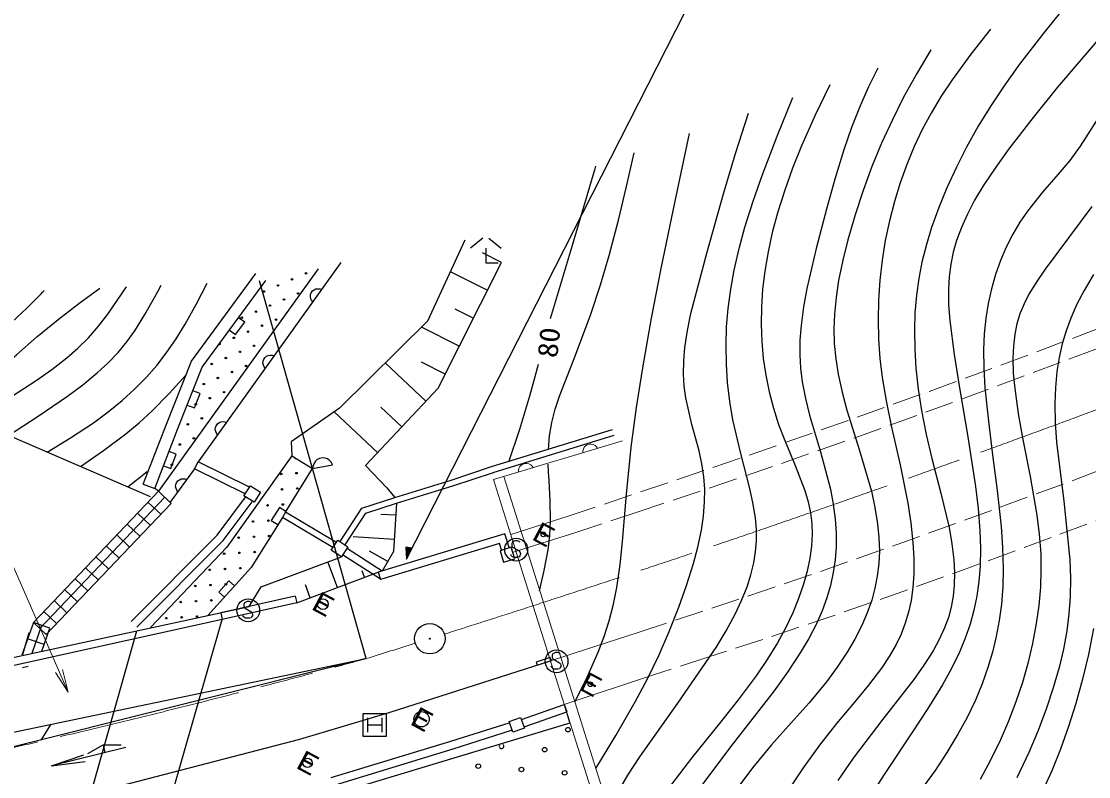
# Model space of a CAD drawing. Units: millimetres, scale not verified. Extents: x 40000 to 680000, y 20000 to 380000.
# Drawn here: x 442542 to 512281, y 269728 to 319063 of the extents above; entities that cross this region are included whole.
import ezdxf
from ezdxf.enums import TextEntityAlignment as Align

# ---------------------------------------------------------------- set-up
doc = ezdxf.new("R2010")
doc.units = ezdxf.units.MM
doc.header["$LTSCALE"] = 1000
doc.linetypes.add('CHAIN', pattern=[18.5, 12, -1.5, 3.5, -1.5])
doc.linetypes.add('USER1', pattern=[2.5, 1.875, -0.625])
for name, color, linetype, lineweight in [('M-BGD', 7, 'Continuous', 25), ('M-BMK', 2, 'CHAIN', 13), ('M-STR', 1, 'Continuous', 13), ('M-STR-HTXT', 7, 'Continuous', 13)]:
    doc.layers.add(name, color=color, linetype=linetype, lineweight=lineweight)
doc.styles.add('ＭＳ ゴシック', font='')
doc.styles.get('ＭＳ ゴシック').set_extended_font_data('MS Gothic')

# ---------------------------------------------------------------- blocks, each defined once
blk = doc.blocks.new('BUHIN56')
at = {"color": 7, "linetype": 'Continuous', "lineweight": 25}
blk.add_lwpolyline([(530, -85), (561, -33), (570, 29), (562, 109), (529, 220), (476, 306), (399, 369), (306, 392), (222, 371), (169, 352), (106, 301), (81, 239), (-29, -220), (-80, -282), (-162, -338), (-250, -356), (-326, -351), (-406, -320), (-471, -218), (-520, -53), (-531, 22), (-519, 100), (-482, 174), (-414, 248)], dxfattribs=at)
blk.add_circle((0, 0), 746, dxfattribs=at)
blk = doc.blocks.new('BUHIN81')
at = {"color": 7, "linetype": 'Continuous', "lineweight": 25}
for p, q in [((316, 583), (-583, 316)), ((-134, 449), (134, -449)), ((583, -316), (-316, -583))]:
    blk.add_line(p, q, dxfattribs=at)
blk.add_lwpolyline([(-933, 505), (505, 933), (933, -505), (-505, -933)], close=True, dxfattribs=at)
blk = doc.blocks.new('BUHIN89')
at = {"color": 7, "linetype": 'Continuous', "lineweight": 25}
for p, q in [((716, 416), (-137, 1003)), ((827, 43), (434, -914))]:
    blk.add_line(p, q, dxfattribs=at)
blk.add_lwpolyline([(149, 44), (-772, -229), (-542, -1001)], dxfattribs=at)
blk = doc.blocks.new('BUHIN93')
at = {"color": 7, "linetype": 'Continuous', "lineweight": 25}
for radius in [995, 30]:
    blk.add_circle((0, 0), radius, dxfattribs=at)
blk = doc.blocks.new('BUHIN106')
at = {"color": 1, "linetype": 'Continuous', "lineweight": 13}
blk.add_lwpolyline([(-274, 418), (-156, 448), (-42, 451), (102, 432), (213, 373), (306, 294), (392, 164), (427, 47), (437, -78), (399, -220), (350, -324), (274, -418)], dxfattribs=at)
blk = doc.blocks.new('BUHIN108')
at = {"color": 7, "linetype": 'Continuous', "lineweight": 25}
blk.add_lwpolyline([(-473, 163), (-397, 259), (-309, 331), (-183, 404), (-60, 425), (63, 420), (209, 369), (309, 298), (394, 205), (450, 70), (475, -42), (473, -163)], dxfattribs=at)
blk = doc.blocks.new('open_arrow')
at = {"color": 0, "linetype": 'Continuous', "lineweight": -2}
blk.add_lwpolyline([(7.5, 1.25), (0, 0), (7.5, -1.25)], dxfattribs=at)

msp = doc.modelspace()

# ---------------------------------------------------------------- linework, layer by layer
at = {"layer": 'M-BGD'}
for p, q in [((467711, 283935), (485921, 319676)), ((469103, 299491), (471541, 304791)), ((473909, 303318), (472673, 303941)), ((461943, 302890), (451498, 288373)), ((463426, 303322), (454098, 290293)), ((469771, 295109), (473909, 303318)), ((472989, 301494), (470582, 302707)), ((453659, 296863), (457865, 302603)), ((454364, 296472), (458510, 302130)), ((465063, 277435), (458112, 302112)), ((472070, 299670), (470899, 300260)), ((469103, 299491), (463321, 293802)), ((471150, 297845), (468691, 299085)), ((452025, 292752), (453659, 296863)), ((452770, 292460), (454364, 296472)), ((468982, 294265), (466321, 296754)), ((470231, 296021), (468692, 296797)), ((431859, 296271), (450962, 288017)), ((465037, 290047), (469771, 295109)), ((463321, 293802), (460179, 291602)), ((467404, 292578), (466038, 293855)), ((465826, 290890), (462973, 293558)), ((450513, 288842), (452025, 292752)), ((451259, 288553), (452770, 292460)), ((473263, 289976), (481160, 292409)), ((460179, 291602), (460220, 290685)), ((473381, 289593), (481278, 292027)), ((453867, 289827), (454098, 290293)), ((457400, 288657), (454098, 290293)), ((460220, 290685), (455974, 284721)), ((460220, 290685), (461575, 289863)), ((460220, 290685), (461575, 289863)), ((453867, 289827), (452264, 287651)), ((457169, 288191), (453867, 289827)), ((459809, 286993), (461575, 289863)), ((461575, 289863), (462880, 290103)), ((466421, 288592), (465037, 290047)), ((470618, 289102), (473263, 289976)), ((470743, 288722), (473389, 289596)), ((450513, 288842), (451259, 288553)), ((457089, 288079), (457505, 288729)), ((457505, 288729), (458162, 288309)), ((466937, 287972), (470618, 289102)), ((467054, 287590), (470743, 288722)), ((451498, 288373), (443326, 279800)), ((451498, 288373), (451259, 288553)), ((451498, 288373), (451259, 288553)), ((452330, 287580), (451498, 288373)), ((457745, 287658), (457089, 288079)), ((458162, 288309), (457745, 287658)), ((466421, 288592), (466937, 287972)), ((451914, 287977), (443743, 279403)), ((444159, 279007), (452330, 287580)), ((451649, 286866), (450817, 287659)), ((455335, 285494), (457199, 287991)), ((455729, 285153), (457616, 287680)), ((464789, 287267), (466937, 287972)), ((465046, 286930), (467054, 287590)), ((467054, 287590), (466850, 284425)), ((450968, 286151), (450136, 286945)), ((459604, 286649), (457553, 283384)), ((459809, 286993), (459604, 286649)), ((462888, 284694), (459604, 286649)), ((463092, 285038), (459809, 286993)), ((463364, 285098), (464789, 287267)), ((463698, 284879), (465046, 286930)), ((467003, 286799), (466023, 286862)), ((450287, 285437), (449455, 286230)), ((449606, 284722), (448774, 285516)), ((449710, 279868), (455335, 285494)), ((466901, 285216), (464228, 285389)), ((474130, 285596), (465858, 283093)), ((474414, 284702), (474130, 285596)), ((448925, 284008), (448093, 284801)), ((450078, 279501), (455729, 285153)), ((455974, 284721), (450976, 279474)), ((462793, 284530), (463220, 285179)), ((463220, 285179), (463885, 284741)), ((463885, 284741), (463458, 284092)), ((466125, 283140), (463789, 284646)), ((473790, 284950), (466009, 282596)), ((473918, 284545), (473790, 284950)), ((473918, 284545), (473790, 284950)), ((474556, 284708), (473825, 284484)), ((474414, 284702), (474285, 285107)), ((474786, 283962), (474556, 284708)), ((448244, 283293), (447412, 284087)), ((458212, 282122), (463458, 284092)), ((463458, 284092), (462793, 284530)), ((466000, 282626), (463518, 284226)), ((466488, 283783), (465290, 284458)), ((466850, 284425), (466125, 283140)), ((473825, 284484), (474055, 283737)), ((474055, 283737), (474786, 283962)), ((447564, 282579), (446731, 283372)), ((457553, 283384), (454737, 280248)), ((463198, 282084), (462564, 283756)), ((464971, 282757), (464813, 283176)), ((446883, 281864), (446050, 282658)), ((460537, 281075), (465858, 283093)), ((465858, 283093), (466009, 282596)), ((446202, 281150), (445369, 281943)), ((457439, 280842), (458212, 282122)), ((461424, 281412), (461106, 282251)), ((445521, 280436), (444688, 281229)), ((460439, 281515), (455574, 280428)), ((460537, 281075), (455672, 279989)), ((460439, 281515), (460537, 281075)), ((444840, 279721), (444007, 280514)), ((454737, 280248), (457439, 280842)), ((455574, 280432), (455672, 279989)), ((455672, 279989), (435505, 275552)), ((443326, 279800), (442577, 277669)), ((443326, 279800), (444159, 279007)), ((444411, 279418), (443326, 279800)), ((450079, 279243), (454737, 280248)), ((451827, 266597), (455672, 279989)), ((435386, 276091), (450079, 279243)), ((443041, 279118), (442628, 277682)), ((443869, 279609), (443223, 277772)), ((443882, 277914), (444411, 279418)), ((445973, 264678), (450079, 279243)), ((444037, 278353), (442952, 278735)), ((465063, 277435), (434572, 269812)), ((434676, 271117), (465063, 277435)), ((442615, 276858), (442978, 276938)), ((466584, 273912), (477173, 277310)), ((477106, 277511), (476175, 277203)), ((476175, 277203), (476241, 277002)), ((476241, 277002), (477173, 277310)), ((477173, 277310), (477106, 277511)), ((475216, 273464), (478012, 274451)), ((478012, 274451), (478185, 273960)), ((478012, 274451), (478376, 273219)), ((460744, 272174), (466584, 273912)), ((474408, 273327), (475167, 273600)), ((475167, 273600), (475419, 272901)), ((475389, 272974), (478185, 273960)), ((444466, 273153), (443807, 272121)), ((478376, 273219), (463658, 268778)), ((470598, 272046), (474424, 273252)), ((470755, 271550), (474580, 272756)), ((474660, 272627), (474408, 273327)), ((475419, 272901), (474660, 272627)), ((444915, 268080), (460744, 272174)), ((462785, 269662), (470598, 272046)), ((449372, 271630), (444507, 270439)), ((449372, 271630), (444507, 270439)), ((446877, 271237), (447880, 271814)), ((447880, 271814), (449056, 271800)), ((447880, 271814), (448007, 271296)), ((463063, 269203), (470759, 271551)), ((444507, 270439), (446615, 271148)), ((444507, 270439), (446704, 270720))]:
    msp.add_line(p, q, dxfattribs=at)
for points in [[(510991, 320331), (509358, 318322), (507768, 316269), (506800, 314922), (505880, 313539), (505070, 312215), (504306, 310852), (503638, 309539), (503023, 308199), (502497, 306915), (502023, 305600), (501678, 304477), (501389, 303332), (501182, 302256), (501034, 301174), (500934, 300031), (500895, 298885), (500915, 297647), (500995, 296405), (501149, 295028), (501365, 293635), (501669, 292082), (502040, 290508), (502633, 288252), (503161, 286001), (503349, 284941), (503473, 283894), (503517, 283057), (503500, 282223), (503429, 281507), (503298, 280803), (503113, 280120), (502866, 279440), (502520, 278685), (502113, 277942), (501514, 277000), (500852, 276073), (498827, 273488), (496894, 270926), (495891, 269481)], [(505870, 318555), (504589, 316913), (503359, 315238), (502649, 314177), (501984, 313073), (501408, 311995), (500879, 310879), (500396, 309717), (499966, 308522), (499585, 307287), (499262, 306035), (498993, 304750), (498784, 303456), (498635, 302155), (498546, 300853), (498518, 299580), (498551, 298299), (498642, 297050), (498794, 295797), (499072, 294168), (499409, 292556), (499966, 290086), (500466, 287598), (500659, 286317), (500794, 285018), (500852, 283997), (500850, 282968), (500791, 282089), (500673, 281225), (500514, 280478), (500296, 279743), (500026, 279042), (499696, 278355), (499244, 277570), (498735, 276808), (497894, 275698), (496988, 274603), (495811, 273209), (494692, 271790), (493629, 270308), (492617, 268795)], [(513463, 318541), (510256, 314756), (508657, 312787), (507073, 310739), (506206, 309545), (505391, 308321), (504833, 307383), (504334, 306426), (503965, 305596), (503655, 304752), (503435, 303987), (503272, 303201), (503167, 302382), (503121, 301551), (503134, 300542), (503208, 299516), (503500, 297303), (503849, 295124), (504392, 291918), (504880, 288675), (505055, 287248), (505171, 285806), (505209, 284642), (505186, 283485), (505109, 282490), (504974, 281509), (504785, 280592), (504536, 279683), (504216, 278763), (503835, 277850), (503315, 276784), (502736, 275735), (501781, 274177), (500770, 272645), (498964, 269941), (497231, 267240)], [(501968, 317202), (501044, 315647), (500168, 314057), (499436, 312595), (498753, 311097), (498124, 309572), (497546, 308009), (497021, 306419), (496547, 304791), (496216, 303467), (495943, 302134), (495776, 301036), (495670, 299938), (495634, 298973), (495658, 298013), (495753, 297012), (495908, 296021), (496169, 294837), (496490, 293659), (497311, 291038), (498086, 288365), (498317, 287312), (498490, 286244), (498578, 285357), (498605, 284462), (498568, 283641), (498471, 282816), (498320, 282036), (498106, 281255), (497812, 280419), (497460, 279600), (497013, 278718), (496507, 277855), (495851, 276874), (495145, 275927), (494016, 274560), (492846, 273238), (491568, 271801), (490325, 270311), (489488, 269200)], [(498511, 316003), (497902, 314786), (497347, 313541), (496788, 312127), (496282, 310680), (495687, 308761), (495144, 306802), (494479, 304216), (493869, 301604), (493650, 300409), (493490, 299206), (493418, 298244), (493406, 297276), (493456, 296401), (493567, 295522), (493777, 294437), (494049, 293347), (494756, 290939), (495407, 288505), (495594, 287537), (495723, 286546), (495780, 285650), (495777, 284744), (495715, 283896), (495593, 283060), (495415, 282221), (495179, 281399), (494867, 280550), (494493, 279709), (493996, 278752), (493436, 277806), (492608, 276556), (491722, 275329), (489040, 271876), (486454, 268450)], [(495366, 314912), (494420, 312945), (493522, 310940), (492935, 309477), (492399, 307981), (491975, 306630), (491611, 305265), (491336, 304016), (491120, 302750), (490979, 301578), (490896, 300393), (490878, 299275), (490921, 298148), (491023, 297044), (491184, 295944), (491404, 294861), (491684, 293787), (492024, 292725), (492422, 291678), (493111, 290051), (493737, 288417), (493949, 287689), (494101, 286951), (494185, 286258), (494208, 285556), (494170, 284789), (494070, 284009), (493894, 283150), (493659, 282299), (493330, 281355), (492947, 280435), (492472, 279436), (491949, 278473), (491278, 277381), (490553, 276315), (489375, 274736), (488141, 273183), (486400, 271012), (484703, 268799)], [(481451, 268574), (482181, 269820), (482961, 271033), (485433, 274529), (487933, 278168), (488588, 279247), (489187, 280348), (489607, 281235), (489965, 282133), (490214, 282908), (490405, 283698), (490518, 284407), (490571, 285130), (490567, 285882), (490503, 286639), (490346, 287633), (490125, 288644), (489550, 290829), (489032, 293033), (488830, 294243), (488688, 295464), (488607, 296674), (488585, 297892), (488624, 299106), (488724, 300316), (488891, 301569), (489117, 302815), (489438, 304218), (489821, 305620), (490355, 307317), (490950, 309005), (491935, 311556), (492962, 314079)], [(480083, 270268), (481394, 272424), (482654, 274613), (483447, 276116), (484186, 277647), (484869, 279200), (485506, 280799), (486014, 282206), (486470, 283651), (486754, 284727), (486979, 285820), (487112, 286746), (487185, 287672), (487192, 288497), (487139, 289318), (487014, 290163), (486827, 291011), (486362, 292738), (485958, 294467), (485855, 295231), (485809, 296011), (485824, 296882), (485900, 297766), (486066, 298870), (486292, 299973), (487332, 303927), (488414, 307803), (489209, 310434), (490060, 313072)], [(513066, 313028), (511734, 310900), (511043, 309980), (510299, 309092), (509271, 307904), (508284, 306671), (507781, 305936), (507328, 305165), (506900, 304320), (506522, 303439), (506196, 302524), (505928, 301592), (505716, 300636), (505564, 299673), (505460, 298649), (505416, 297621), (505431, 296382), (505506, 295132), (505726, 292943), (506005, 290757), (506310, 288422), (506556, 286059), (506653, 284690), (506689, 283309), (506663, 282142), (506577, 280984), (506441, 279936), (506243, 278891), (506002, 277866), (505702, 276854), (505319, 275783), (504878, 274728), (504337, 273602), (503741, 272497), (503023, 271304), (502253, 270139), (501236, 268737)], [(478729, 274634), (479507, 276236), (480230, 277863), (480618, 278874), (480952, 279912), (481225, 280987), (481443, 282088), (481662, 283580), (481823, 285098), (482079, 288172), (482394, 291241), (482737, 293839), (483140, 296434), (483715, 299676), (484350, 302911), (485273, 307326), (486201, 311734)], [(476977, 291107), (477061, 291990), (477204, 292862), (477426, 293729), (477708, 294583), (478757, 297252), (479750, 299939), (480380, 301843), (480955, 303773), (481583, 306157), (482156, 308569), (482374, 309525), (482590, 310481)], [(477107, 299661), (478548, 304436), (479970, 309229), (480027, 309421), (480084, 309612)], [(512486, 306964), (509444, 302879), (508886, 302080), (508382, 301253), (508057, 300612), (507789, 299952), (507596, 299308), (507457, 298635), (507365, 297857), (507332, 297065), (507359, 296079), (507448, 295077), (507677, 293454), (507964, 291849), (508466, 289325), (508904, 286814), (509055, 285565), (509148, 284304), (509167, 283205), (509126, 282105), (509018, 280916), (508851, 279733), (508608, 278421), (508306, 277122), (507950, 275867), (507533, 274620), (507043, 273345), (506493, 272084), (505864, 270795), (505182, 269535)], [(512592, 302525), (511980, 301490), (511516, 300596), (511109, 299681), (510801, 298850), (510549, 297993), (510349, 297102), (510206, 296188), (510110, 295154), (510073, 294110), (510097, 292847), (510181, 291581), (510653, 287713), (511059, 283890), (511098, 282682), (511076, 281469), (510994, 280365), (510850, 279263), (510629, 278058), (510349, 276861), (509971, 275532), (509533, 274212), (508979, 272747), (508371, 271308), (507595, 269641)], [(435941, 294508), (438952, 296937), (441928, 299415), (442900, 300319), (443838, 301274), (443934, 301376), (444031, 301477)], [(437512, 293829), (438806, 294645), (440071, 295514), (441161, 296372), (442221, 297286), (443563, 298458), (444948, 299588), (446304, 300625), (447676, 301641)], [(439393, 293016), (441461, 294276), (443519, 295601), (444531, 296313), (445511, 297077), (446240, 297715), (446924, 298395), (447579, 299145), (448195, 299944), (448814, 300820), (449422, 301720)], [(441693, 292022), (443638, 293274), (445562, 294584), (446550, 295318), (447506, 296103), (448205, 296748), (448865, 297439), (449427, 298120), (449948, 298846), (450616, 299911), (451242, 301023), (451458, 301422), (451672, 301822)], [(444225, 290928), (445752, 291858), (447256, 292846), (448211, 293547), (449131, 294296), (449943, 295033), (450712, 295811), (451386, 296578), (452013, 297380), (452654, 298317), (453246, 299289), (453978, 300612), (454678, 301957)], [(456142, 298898), (456545, 298603), (457136, 299409), (456733, 299705)], [(474385, 290283), (475109, 292433), (475775, 294600), (476059, 295632), (476336, 296675)], [(446407, 289985), (447905, 291027), (449371, 292119), (450246, 292843), (451090, 293620), (452207, 294764), (453295, 295955)], [(453383, 294002), (453847, 293817), (454217, 294746), (453752, 294931)], [(451834, 290040), (452300, 289860), (452661, 290793), (452195, 290973)], [(462880, 290103), (462804, 290244), (462702, 290357), (462548, 290477), (462390, 290529), (462228, 290550), (462026, 290513), (461882, 290435), (461752, 290331), (461651, 290164), (461600, 290023), (461575, 289863)], [(476396, 281868), (476709, 283204), (476960, 284546), (477069, 285484), (477117, 286428), (477106, 287746), (477034, 289081), (476996, 289613), (476956, 290146)], [(449495, 288651), (450130, 289153), (450753, 289666)], [(452769, 288336), (452700, 288437), (452657, 288543), (452625, 288685), (452642, 288809), (452683, 288924), (452775, 289049), (452873, 289123), (452987, 289176), (453133, 289189), (453247, 289180), (453362, 289142)], [(459828, 287049), (459403, 287312), (458875, 286463), (459300, 286199)], [(467724, 284011), (467680, 284683), (467994, 284628), (467725, 284013)], [(467813, 284517), (467790, 284386), (467794, 284521), (467831, 284514), (467790, 284386)], [(456479, 282188), (456107, 282522), (455439, 281778), (455811, 281444)], [(512602, 279409), (512261, 277700), (511880, 276091), (511441, 274496), (510970, 273005), (510440, 271525), (509871, 270116), (509247, 268731), (508238, 266699), (507181, 264689)]]:
    msp.add_lwpolyline(points, dxfattribs=at)
for points in [[(467711, 283935), (468025, 284642), (467656, 284707)], [(467738, 284087), (467703, 284651), (467961, 284606)], [(467750, 284161), (467726, 284618), (467929, 284583)], [(467764, 284237), (467749, 284586), (467896, 284560)], [(467777, 284310), (467771, 284553), (467864, 284537)]]:
    msp.add_lwpolyline(points, close=True, dxfattribs=at)
for centre, radius in [((460226, 302210), 49.8), ((461144, 302606), 49.8), ((458389, 301418), 49.8), ((459307, 301814), 49.8), ((460622, 301291), 49.8), ((459703, 300895), 49.8), ((457867, 300103), 49.8), ((458785, 300499), 49.8), ((456949, 299707), 49.8), ((458263, 299185), 49.8), ((459181, 299581), 49.8), ((457345, 298789), 49.8), ((456426, 298393), 49.8), ((457741, 297871), 49.8), ((455904, 297079), 49.8), ((456822, 297475), 49.8), ((454986, 296683), 49.8), ((457219, 296557), 49.8), ((455382, 295765), 49.8), ((456300, 296161), 49.8), ((454464, 295369), 49.8), ((454860, 294450), 49.8), ((455778, 294846), 49.8), ((453942, 294054), 49.8), ((454338, 293136), 49.8), ((453419, 292740), 49.8), ((453815, 291822), 49.8), ((452897, 291426), 49.8), ((452375, 290112), 49.8), ((459520, 289499), 49.8), ((460519, 289553), 49.8), ((459574, 288500), 49.8), ((460572, 288554), 49.8), ((458629, 287448), 49.8), ((459627, 287502), 49.8), ((457684, 286396), 49.8), ((458683, 286450), 49.8), ((456739, 285344), 49.8), ((457738, 285397), 49.8), ((458736, 285451), 49.8), ((476655, 285551), 150), ((455794, 284291), 49.8), ((456793, 284345), 49.8), ((457792, 284399), 49.8), ((454850, 283239), 49.8), ((455848, 283293), 49.8), ((456847, 283346), 49.8), ((453905, 282187), 49.8), ((454903, 282240), 49.8), ((455902, 282294), 49.8), ((452960, 281134), 49.8), ((453958, 281188), 49.8), ((454957, 281242), 49.8), ((462248, 280997), 350), ((452015, 280082), 49.8), ((453014, 280136), 49.8), ((454012, 280190), 49.8), ((479724, 275764), 150), ((468695, 273479), 500), ((478257, 272794), 149), ((476738, 271493), 149), ((461242, 270631), 300), ((472398, 270413), 149), ((475218, 270193), 149), ((478038, 269974), 149)]:
    msp.add_circle(centre, radius, dxfattribs=at)
for centre, radius, start, end in [((455508, 297997), 49.8, 208.22436, 79.31117), ((458659, 298267), 49.8, 98.05492, 190.47085), ((455256, 293532), 49.8, 103.30119, 185.22459), ((460465, 290551), 49.8, 163.63111, 313.92309), ((451853, 288797), 49.8, 109.17319, 179.35259), ((458575, 288447), 49.8, 291.17752, 357.926), ((473918, 271713), 149, 162.97469, 52.29869)]:
    msp.add_arc(centre, radius, start, end, dxfattribs=at)
at = {"layer": 'M-BMK'}
for centre, radius, start, end in [((198841, 1137107), 899949, 287.5484, 292.5517), ((198841, 1137107), 899949, 287.20667, 287.42108), ((319219, 807714), 549969, 275.51996, 285.37799)]:
    msp.add_arc(centre, radius, start, end, dxfattribs=at)
at = {"layer": 'M-STR'}
for p, q in [((481814, 291661), (473396, 289133)), ((473396, 289133), (475357, 282864)), ((474066, 289334), (480925, 267590)), ((478269, 286744), (474519, 285544)), ((478781, 285680), (474687, 284391)), ((475357, 282864), (480257, 267379)), ((477173, 277310), (482916, 279162)), ((478012, 274451), (483793, 276367))]:
    msp.add_line(p, q, dxfattribs=at)
at = {"layer": 'M-STR', "linetype": 'USER1'}
for points in [[(478268, 286743), (482999, 288324), (487734, 289923), (492450, 291545), (497164, 293204), (501858, 294891), (506550, 296612), (511223, 298358), (515897, 300134), (520551, 301932), (525207, 303754), (529845, 305594), (534485, 307455), (539108, 309330), (543735, 311224), (548346, 313128), (552960, 315046), (556936, 316706), (560910, 318369)], [(561377, 317263), (556776, 315339), (552164, 313415), (547558, 311503), (542937, 309599), (538318, 307712), (533683, 305838), (529050, 303985), (524401, 302148), (519753, 300335), (515087, 298541), (510421, 296774), (505736, 295029), (501050, 293317), (496342, 291633), (491632, 289989), (486901, 288379), (482842, 287025), (478781, 285681)], [(482915, 279162), (487652, 280730), (492391, 282322), (497107, 283951), (501820, 285622), (506510, 287324), (511200, 289059), (515868, 290816), (520536, 292600), (525187, 294403), (529838, 296231), (534474, 298076), (539111, 299942), (543733, 301821), (548357, 303719), (552966, 305627), (557581, 307548), (560938, 308950), (564295, 310354)], [(565462, 307590), (560859, 305665), (556245, 303740), (551637, 301827), (547014, 299922), (542396, 298035), (537761, 296161), (533129, 294308), (528480, 292472), (523832, 290661), (519168, 288867), (514504, 287097), (509822, 285343), (505140, 283619), (500435, 281927), (495723, 280284), (490984, 278694), (487391, 277524), (483793, 276367)]]:
    msp.add_lwpolyline(points, dxfattribs=at)
at = {"layer": 'M-STR-HTXT'}
msp.add_lwpolyline([(445600, 275253), (433241, 303535), (406548, 303535)], dxfattribs=at)

# ---------------------------------------------------------------- block references
at = {"layer": 'M-BGD', "rotation": 73.43674}
for name, p in [('BUHIN89', (472892, 304090)), ('BUHIN108', (461871, 301151)), ('BUHIN108', (458762, 296808)), ('BUHIN108', (455652, 292465)), ('BUHIN56', (474874, 284559)), ('BUHIN56', (457366, 280591)), ('BUHIN93', (469232, 278738)), ('BUHIN56', (477514, 277261)), ('BUHIN81', (465625, 273108))]:
    msp.add_blockref(name, p, dxfattribs=at)
at = {"layer": 'M-STR', "rotation": 73.43674}
for p in [(479709, 291029), (475500, 289765)]:
    msp.add_blockref('BUHIN106', p, dxfattribs=at)
at = {"layer": 'M-STR-HTXT', "xscale": 200, "yscale": 200, "rotation": 113.6}
msp.add_blockref('open_arrow', (445600, 275253), dxfattribs=at)

# ---------------------------------------------------------------- texts
at = {"layer": 'M-BGD', "style": 'ＭＳ ゴシック', "width": 1.1}
for s, rotation, p in [('80', 84.1, (477952, 296994)), ('Ｅ', 331.9, (475296, 285087)), ('Ｅ', 331.9, (460888, 280532)), ('Ｅ', 331.9, (478365, 275298)), ('Ｅ', 331.9, (467336, 273014)), ('Ｅ', 331.9, (459882, 270166))]:
    msp.add_text(s, height=1320, rotation=rotation, dxfattribs=at).set_placement(p, align=Align.BOTTOM_LEFT)

doc.saveas('drawing.dxf')
